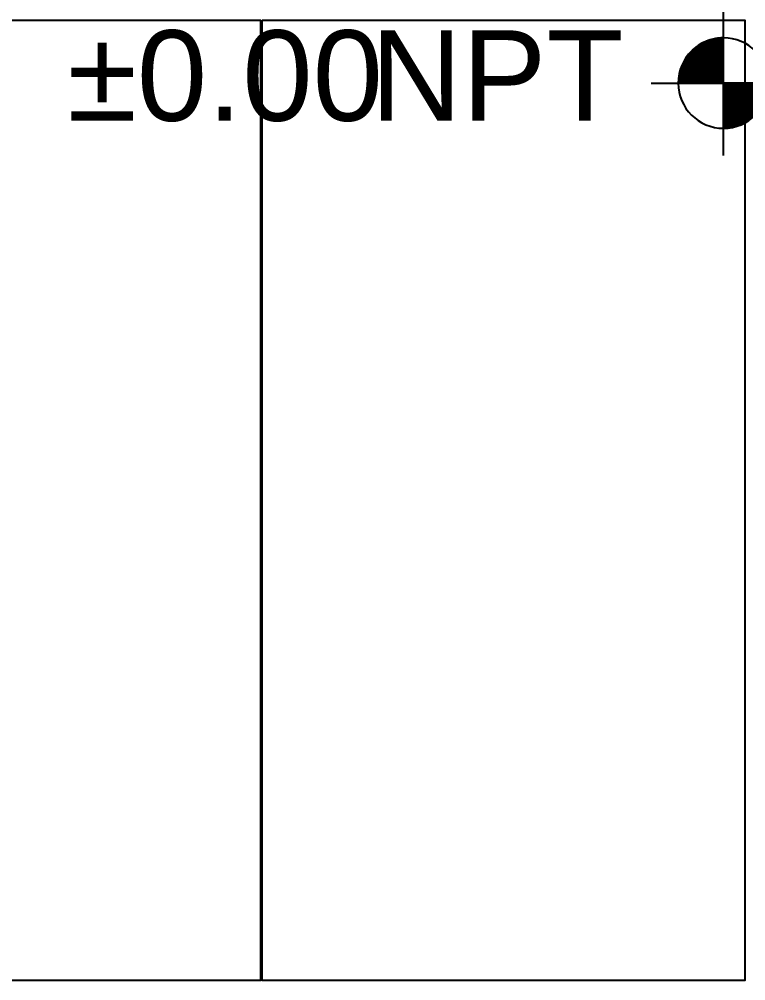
# Model space of a CAD drawing. Header units: metres. Extents: x 116 to 542, y -164 to 56.
# Drawn here: x 495.859 to 496.762, y -86.739 to -85.543 of the extents above; entities that cross this region are included whole.
import ezdxf
from ezdxf.enums import TextEntityAlignment as Align

# ---------------------------------------------------------------- set-up
doc = ezdxf.new("R2010")
doc.units = ezdxf.units.M
for name, color, linetype in [('A-PISO', 30, 'Continuous'), ('AR-169$0$A-TEXTOS', 8, 'Continuous'), ('AR-169$0$Ar-Niveles', 8, 'Continuous'), ('AR-169$0$Ar-Texto', 7, 'Continuous')]:
    doc.layers.add(name, color=color, linetype=linetype)
doc.layers.add('AR-169$0$Ar-Area', color=8, linetype='Continuous', plot=False)
doc.styles.add('AR-169$0$Anot_Arial', font='arial.ttf')
doc.styles.add('AR-169$0$Standard', font='arial.ttf')
pattern_1 = [(0, (-2.923953, -1.1144057), (0, 0.0025), [])]

# ---------------------------------------------------------------- blocks, each defined once
blk = doc.blocks.new('*U71')
at = {"layer": 'AR-169$0$Ar-Niveles'}
h = blk.add_hatch(dxfattribs=at)
h.set_pattern_fill('_USER', color=256, scale=0.0025, style=0, pattern_type=0)
h.set_pattern_definition(pattern_1)
h.paths.add_polyline_path([(-2.549, -0.3644), (-2.549, -0.7394), (-2.174, -0.7394, 0.414214)])
h = blk.add_hatch(dxfattribs=at)
h.set_pattern_fill('_USER', color=256, scale=0.0025, style=0, pattern_type=0)
h.set_pattern_definition(pattern_1)
h.paths.add_polyline_path([(-2.549, -0.3644), (-2.549, -0.7394), (-2.174, -0.7394, 0.414214)])
h = blk.add_hatch(dxfattribs=at)
h.set_pattern_fill('_USER', color=256, scale=0.0025, style=0, pattern_type=0)
h.set_pattern_definition([(0, (-2.923953, -1.1144057), (0, 0.0025), [])])
h.paths.add_polyline_path([(-2.549, -0.7394), (-2.924, -0.7394, 0.414214), (-2.549, -1.1144)])
for p, q in [((-2.549, -1.3394), (-2.549, -0.1394)), ((-1.949, -0.7394), (-3.149, -0.7394))]:
    blk.add_line(p, q, dxfattribs=at)
blk.add_circle((-2.549, -0.7394), 0.375, dxfattribs=at)
at = {"layer": 'AR-169$0$Ar-Area', "style": 'AR-169$0$Anot_Arial', "flags": 1}
blk.add_attdef('ESP_AREA', text='', height=0.75, dxfattribs=at).set_placement((0, -2.5), align=Align.BOTTOM_CENTER)
at = {"layer": 'AR-169$0$Ar-Niveles', "style": 'AR-169$0$Anot_Arial'}
for tag, p in [('NIV_TIPO', (-1.7799, -1.0519)), ('VAL_NIV', (0.2826, -1.0519))]:
    blk.add_attdef(tag, p, '', height=0.75, dxfattribs=at)
at = {"layer": 'AR-169$0$Ar-Texto', "style": 'AR-169$0$Anot_Arial'}
for tag, p in [('ID_ESP01', (0, 1.5)), ('ID_ESP02', (0, 0))]:
    blk.add_attdef(tag, text='', height=1, dxfattribs=at).set_placement(p, align=Align.BOTTOM_CENTER)

msp = doc.modelspace()

# ---------------------------------------------------------------- linework, layer by layer
msp.add_circle((496.5529, -118.4388), 45.3176)
at = {"layer": 'A-PISO'}
for points in [[(495.5587, -85.5444), (496.1587, -85.5444), (496.1587, -86.7384), (495.5587, -86.7384)], [(496.1607, -85.5444), (496.7607, -85.5444), (496.7607, -86.7384), (496.1607, -86.7384)]]:
    msp.add_lwpolyline(points, close=True, dxfattribs=at)

# ---------------------------------------------------------------- block references
at = {"layer": 'AR-169$0$A-TEXTOS'}
ref = msp.add_blockref('*U71', (496.3516, -85.5119), dxfattribs=dict(at, xscale=-0.15, yscale=0.15, zscale=0.15))
ref.add_attrib('ID_ESP02', 'COCINA', dxfattribs={"layer": 'AR-169$0$Ar-Texto', "height": 0.15, "rotation": 0, "style": 'AR-169$0$Standard'}).set_placement((496.3794, -85.5594), align=Align.BOTTOM_CENTER)
ref.add_attrib('NIV_TIPO', 'NPT', (496.2955, -85.6697), dxfattribs={"layer": 'AR-169$0$Ar-Niveles', "height": 0.1125, "style": 'AR-169$0$Anot_Arial'})
ref.add_attrib('VAL_NIV', '%%p0.00', (495.9186, -85.6697), dxfattribs={"layer": 'AR-169$0$Ar-Niveles', "height": 0.1125, "style": 'AR-169$0$Anot_Arial'})

doc.saveas('drawing.dxf')
